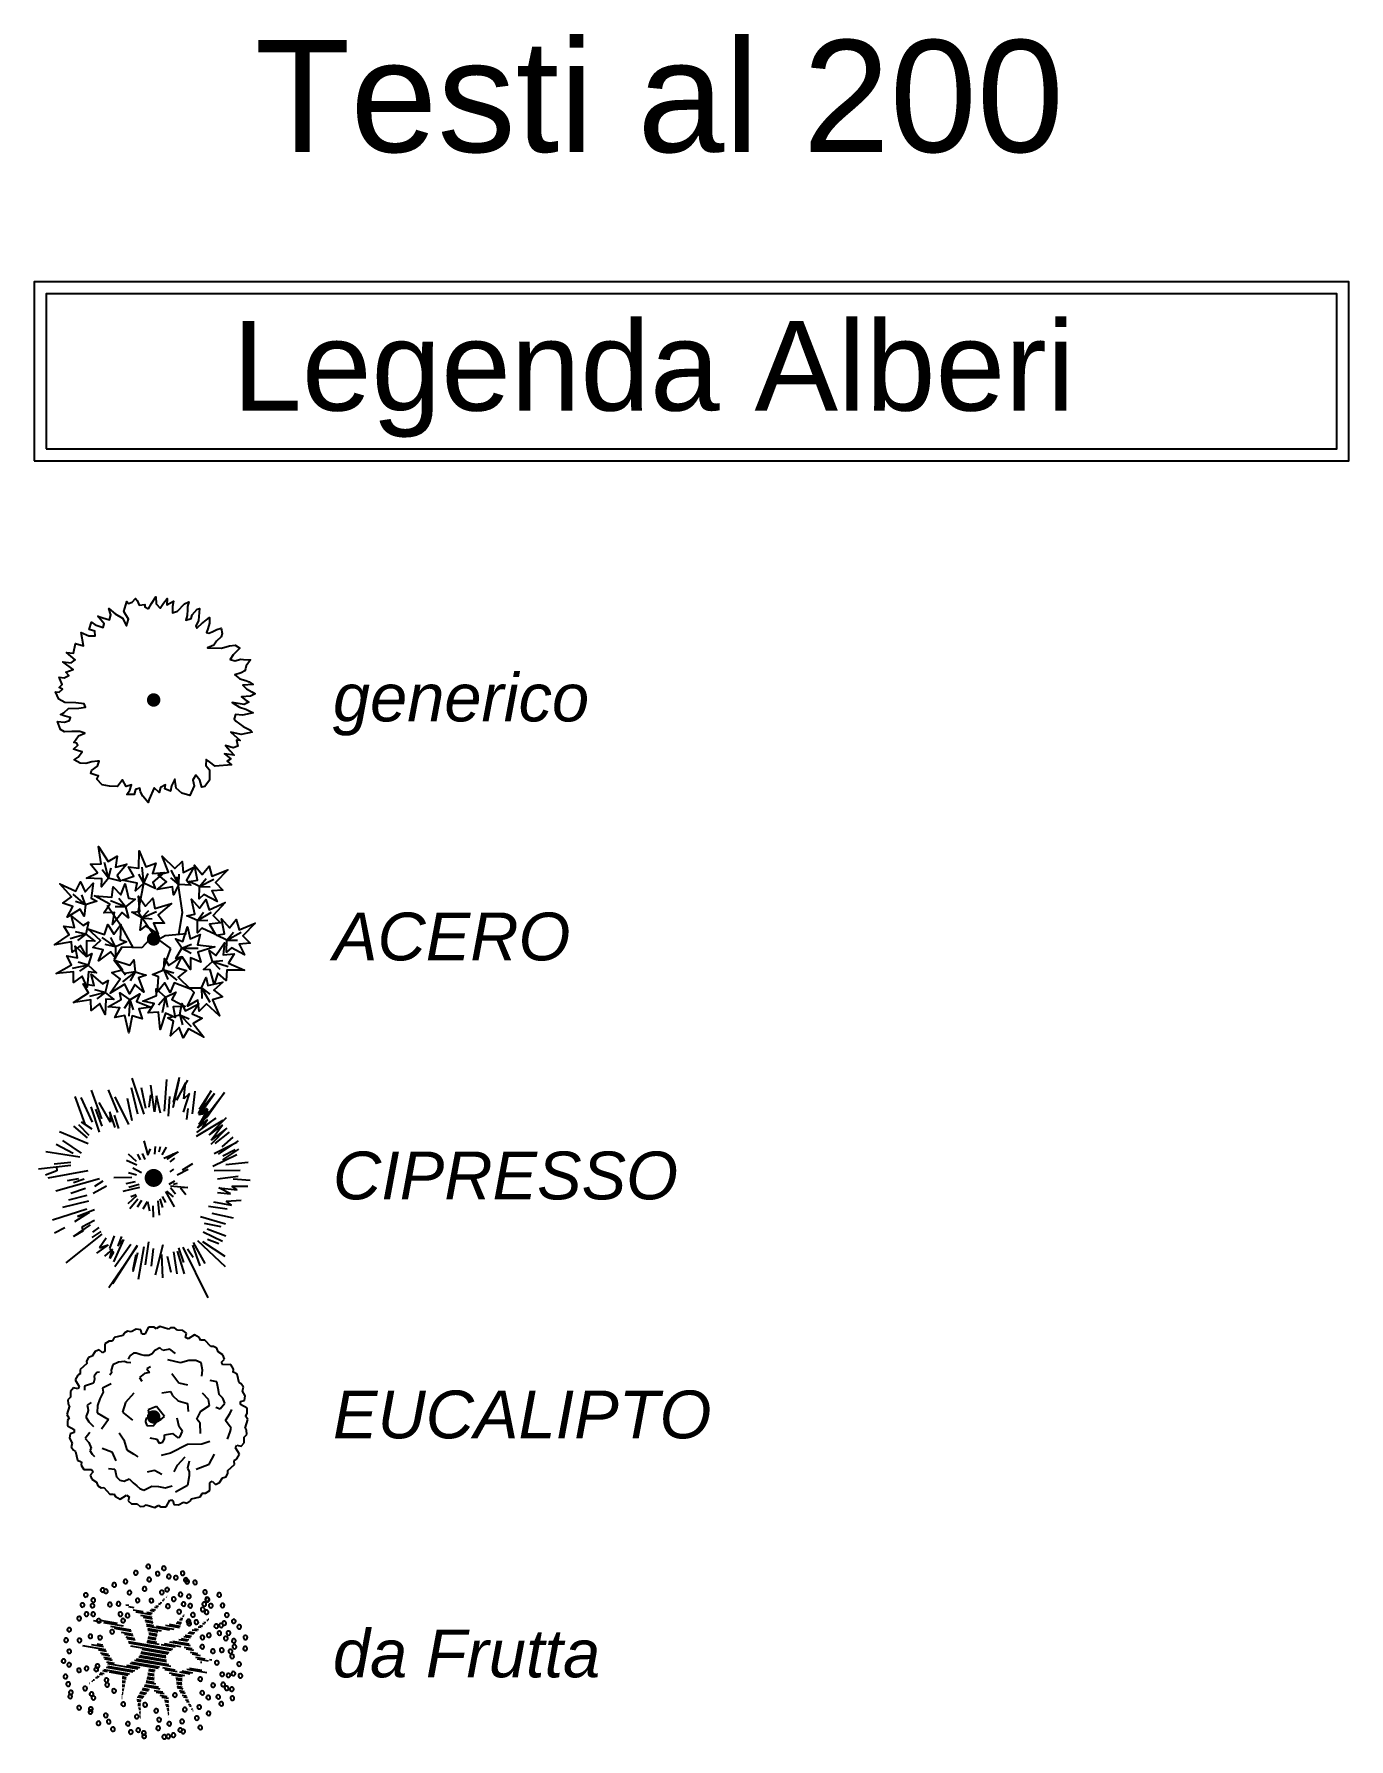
# Model space of a CAD drawing. Extents: x 9555 to 11275, y -8412 to -6382.
# Drawn here: x 9554.55 to 9576.55, y -7796.16 to -7767.62 of the extents above; entities that cross this region are included whole.
import ezdxf
from ezdxf.enums import TextEntityAlignment as Align

# ---------------------------------------------------------------- set-up
doc = ezdxf.new("R2010")
doc.units = 0
doc.header["$MEASUREMENT"] = 0
doc.layers.add('Ril-Albero', color=104, linetype='Continuous')
doc.layers.add('Tav-LEGENDA', color=7, linetype='Continuous')
doc.layers.add('Tav_PS', color=3, linetype='Continuous', plot=False)
doc.styles.add('Arial', font='arial.ttf')
doc.styles.add('ArialCorsivo', font='ariali.ttf')
doc.styles.add('Swis721G', font='swissk.ttf')

# ---------------------------------------------------------------- blocks, each defined once
blk = doc.blocks.new('ALB_CIPRESSO')
at = {"layer": 'Ril-Albero'}
for p, q in [((-0.867, 0.989), (-1.038, 1.469)), ((-0.599, 1.097), (-0.758, 1.477)), ((-0.263, 1.066), (-0.372, 1.508)), ((-0.157, 1.067), (-0.357, 1.67)), ((-0.129, 1.162), (-0.205, 1.509)), ((0.017, 1.108), (-0.048, 1.555)), ((0.179, 1.12), (0.22, 1.646)), ((0.329, 1.177), (0.427, 1.642)), ((0.334, 1.267), (0.432, 1.687)), ((0.384, 1.3), (0.572, 1.638)), ((0.533, 1.593), (0.384, 1.3)), ((0.507, 1.324), (0.533, 1.593)), ((0.649, 1.073), (0.697, 1.454)), ((0.75, 1.079), (0.965, 1.456)), ((0.965, 1.456), (0.76, 1.147)), ((0.773, 0.895), (1.184, 1.429)), ((1.184, 1.429), (0.901, 1.03)), ((-1.146, 0.898), (-1.311, 1.361)), ((-1.023, 0.932), (-1.211, 1.345)), ((-0.904, 0.765), (-1.047, 1.189)), ((-0.86, 0.866), (-0.969, 1.151)), ((-0.721, 0.934), (-0.913, 1.263)), ((-0.413, 0.892), (-0.645, 1.355)), ((-0.357, 0.954), (-0.438, 1.328)), ((-0.074, 1.185), (-0.047, 1.392)), ((0.048, 1.376), (0.017, 1.108)), ((0.112, 1.086), (0.048, 1.376)), ((0.247, 1.031), (0.272, 1.361)), ((0.498, 1.1), (0.602, 1.414)), ((0.602, 1.414), (0.507, 1.324)), ((0.555, 0.977), (0.576, 1.162)), ((1.021, 1.411), (0.75, 1.079)), ((0.755, 1.057), (0.895, 1.164)), ((0.783, 1.08), (1.021, 1.411)), ((0.895, 1.164), (0.783, 1.08)), ((0.784, 0.923), (0.906, 1.153)), ((0.906, 1.153), (0.823, 1.069)), ((-1.105, 0.669), (-1.336, 0.868)), ((-1.077, 0.708), (-1.252, 0.891)), ((-1.028, 0.815), (-1.208, 0.931)), ((-0.642, 0.845), (-0.733, 1.108)), ((-0.733, 1.108), (-0.721, 0.934)), ((-0.58, 0.829), (-0.654, 1.052)), ((0.719, 0.699), (1.165, 0.965)), ((0.724, 0.76), (1.041, 0.998)), ((0.735, 0.839), (0.901, 1.058)), ((0.902, 0.98), (0.735, 0.839)), ((0.823, 1.069), (0.755, 1.057)), ((0.757, 0.9), (0.912, 1.12)), ((0.901, 1.058), (0.757, 0.9)), ((0.912, 1.12), (0.773, 0.895)), ((0.901, 1.03), (0.784, 0.923)), ((1.041, 0.998), (0.813, 0.845)), ((0.813, 0.845), (0.902, 0.98)), ((0.931, 0.723), (1.22, 1.01)), ((1.154, 0.886), (0.931, 0.723)), ((0.96, 0.633), (1.154, 0.886)), ((-1.093, 0.568), (-1.576, 0.771)), ((-1.209, 0.416), (-1.519, 0.626)), ((-0.165, 0.619), (-0.096, 0.379)), ((0.96, 0.566), (1.222, 0.831)), ((1.222, 0.831), (0.96, 0.633)), ((1.012, 0.41), (1.391, 0.597)), ((1.028, 0.578), (1.272, 0.764)), ((1.085, 0.399), (1.419, 0.62)), ((1.145, 0.523), (1.329, 0.681)), ((-1.237, 0.349), (-1.803, 0.434)), ((-1.344, 0.409), (-1.63, 0.558)), ((-0.453, 0.298), (-0.279, 0.221)), ((-0.426, 0.405), (-0.291, 0.283)), ((-0.269, 0.395), (-0.224, 0.3)), ((-0.191, 0.407), (-0.145, 0.306)), ((-0.096, 0.379), (-0.052, 0.486)), ((0.022, 0.397), (0.032, 0.526)), ((0.094, 0.437), (0.116, 0.526)), ((0.145, 0.387), (0.217, 0.516)), ((0.168, 0.331), (0.413, 0.439)), ((0.413, 0.439), (0.224, 0.315)), ((0.224, 0.315), (0.329, 0.41)), ((0.274, 0.27), (0.352, 0.332)), ((0.991, 0.197), (1.393, 0.39)), ((1.158, 0.305), (1.426, 0.48)), ((1.158, 0.372), (1.364, 0.474)), ((-1.387, 0.208), (-1.929, 0.148)), ((-1.621, 0.116), (-1.811, 0.048)), ((-1.101, 0.12), (-1.771, -0.002)), ((-1.387, 0.258), (-1.667, 0.228)), ((-1.627, 0.189), (-1.621, 0.116)), ((-0.664, 0.006), (-0.367, 0.014)), ((-0.418, 0.092), (-0.289, 0.053)), ((-0.346, 0.171), (-0.205, 0.093)), ((0.276, 0.102), (0.337, 0.148)), ((0.394, 0.053), (0.578, 0.144)), ((0.482, 0.137), (0.655, 0.239)), ((1.014, 0.125), (1.445, 0.128)), ((1.071, -0.015), (1.412, 0.027)), ((1.209, 0.227), (1.584, 0.263)), ((-0.904, -0.013), (-1.636, -0.219)), ((-1.257, -0.015), (-1.447, -0.05)), ((-1.143, -0.177), (-1.383, -0.262)), ((-1.161, -0.02), (-1.34, -0.083)), ((-0.791, -0.14), (-1.014, -0.26)), ((-0.853, -0.057), (-0.987, -0.142)), ((-0.511, -0.222), (-0.232, -0.153)), ((-0.461, -0.093), (-0.305, -0.059)), ((-0.416, -0.155), (-0.243, -0.103)), ((-0.382, -0.311), (-0.303, -0.282)), ((-0.376, -0.311), (-0.292, -0.277)), ((0.2, -0.228), (0.342, -0.485)), ((0.217, -0.223), (0.329, -0.317)), ((0.26, -0.105), (0.355, -0.048)), ((0.283, -0.133), (0.574, -0.158)), ((0.283, -0.161), (0.368, -0.266)), ((0.333, -0.104), (0.4, -0.087)), ((0.574, -0.158), (0.451, -0.165)), ((0.451, -0.165), (0.536, -0.276)), ((1.067, -0.244), (1.285, -0.265)), ((1.089, -0.166), (1.397, -0.197)), ((1.285, -0.265), (1.089, -0.166)), ((1.397, -0.197), (1.307, -0.136)), ((1.307, -0.136), (1.576, -0.14)), ((1.328, -0.013), (1.614, -0.039)), ((-1.119, -0.523), (-1.693, -0.707)), ((-1.092, -0.389), (-1.527, -0.493)), ((-1.12, -0.294), (-1.427, -0.375)), ((-0.99, -0.534), (-1.274, -0.648)), ((-0.425, -0.429), (-0.281, -0.293)), ((-0.397, -0.512), (-0.264, -0.349)), ((-0.268, -0.484), (-0.196, -0.371)), ((-0.264, -0.349), (-0.264, -0.349)), ((-0.173, -0.516), (-0.101, -0.393)), ((-0.101, -0.393), (-0.072, -0.549)), ((-0.011, -0.465), (-0.01, -0.655)), ((0.072, -0.386), (0.091, -0.621)), ((0.106, -0.352), (0.146, -0.497)), ((0.144, -0.313), (0.196, -0.413)), ((0.918, -0.475), (1.231, -0.517)), ((1.001, -0.402), (1.304, -0.455)), ((1.214, -0.389), (1.465, -0.37)), ((1.304, -0.455), (1.214, -0.389)), ((-1.486, -0.834), (-1.658, -0.925)), ((-1.339, -0.978), (-1.055, -0.786)), ((-1.079, -0.579), (-1.324, -0.737)), ((-1.274, -0.648), (-1.079, -0.579)), ((-0.988, -0.713), (-1.2, -0.826)), ((-1.2, -0.826), (-1.177, -0.887)), ((-0.915, -0.83), (-1.021, -0.909)), ((0.785, -0.644), (1.205, -0.769)), ((0.847, -0.755), (1.127, -0.815)), ((0.898, -0.85), (1.207, -0.971)), ((0.975, -0.592), (1.333, -0.668)), ((-0.869, -0.941), (-1.47, -1.421)), ((-1.177, -0.887), (-1.339, -0.978)), ((-0.886, -0.897), (-1.037, -0.998)), ((-0.762, -1.119), (-0.956, -1.261)), ((-0.796, -1.008), (-0.907, -1.171)), ((-0.907, -1.171), (-0.762, -1.119)), ((-0.662, -0.968), (-0.739, -1.181)), ((-0.275, -1.133), (-0.69, -1.774)), ((-0.505, -1.028), (-0.67, -1.404)), ((-0.381, -1.117), (-0.647, -1.488)), ((-0.539, -0.983), (-0.599, -1.135)), ((-0.599, -1.135), (-0.505, -1.028)), ((-0.085, -1.07), (-0.144, -1.456)), ((0.156, -1.118), (0.025, -1.628)), ((0.648, -1.126), (0.774, -1.472)), ((0.659, -1.081), (0.858, -1.432)), ((0.732, -1.047), (1.194, -1.48)), ((0.816, -1.063), (1.192, -1.307)), ((0.831, -0.901), (1.151, -1.061)), ((0.899, -1.023), (1.09, -1.1)), ((-0.688, -1.192), (-0.822, -1.31)), ((-0.275, -1.149), (-0.751, -1.841)), ((-0.739, -1.181), (-0.671, -1.242)), ((-0.732, -1.349), (-0.688, -1.192)), ((-0.671, -1.242), (-0.732, -1.349)), ((-0.268, -1.256), (-0.35, -1.57)), ((-0.296, -1.289), (-0.35, -1.536)), ((-0.163, -1.154), (-0.259, -1.698)), ((-0.006, -1.181), (-0.043, -1.478)), ((0.129, -1.281), (0.149, -1.672)), ((0.224, -1.308), (0.288, -1.576)), ((0.33, -1.235), (0.389, -1.603)), ((0.392, -1.228), (0.512, -1.608)), ((0.414, -1.172), (0.499, -1.418)), ((0.486, -1.161), (0.907, -2.008)), ((0.565, -1.188), (0.661, -1.327))]:
    blk.add_line(p, q, dxfattribs=at)
at = {"layer": 'Ril-Albero', "const_width": 0.15, "flags": 128}
blk.add_lwpolyline([(-0.075, 0, 1), (0.075, 0, 1)], format="xyb", close=True, dxfattribs=at)
blk = doc.blocks.new('ALB_02Generico')
at = {"layer": 'Ril-Albero'}
blk.add_lwpolyline([(-0.088, 1.527), (-0.035, 1.617), (0.037, 1.727), (0.041, 1.607), (0.111, 1.534), (0.164, 1.623), (0.226, 1.697), (0.221, 1.593), (0.332, 1.652), (0.317, 1.564), (0.314, 1.459), (0.4, 1.486), (0.516, 1.609), (0.591, 1.64), (0.569, 1.567), (0.568, 1.515), (0.562, 1.411), (0.54, 1.338), (0.627, 1.365), (0.645, 1.425), (0.726, 1.519), (0.77, 1.532), (0.749, 1.328), (0.707, 1.236), (0.724, 1.204), (0.744, 1.224), (0.799, 1.274), (0.885, 1.34), (0.935, 1.378), (0.933, 1.286), (0.904, 1.189), (0.886, 1.128), (0.923, 1.117), (0.981, 1.139), (1.06, 1.181), (1.132, 1.199), (1.147, 1.115), (1.129, 1.055), (1.054, 0.985), (1.008, 0.92), (0.901, 0.872), (1.137, 0.868), (1.267, 0.907), (1.363, 0.919), (1.441, 0.869), (1.329, 0.757), (1.279, 0.68), (1.364, 0.654), (1.451, 0.681), (1.502, 0.678), (1.62, 0.669), (1.55, 0.571), (1.535, 0.523), (1.525, 0.487), (1.462, 0.453), (1.359, 0.418), (1.444, 0.353), (1.542, 0.324), (1.601, 0.306), (1.667, 0.259), (1.492, 0.245), (1.553, 0.188), (1.642, 0.134), (1.699, 0.104), (1.62, 0.062), (1.472, 0.054), (1.546, -0.009), (1.591, -0.035), (1.513, -0.077), (1.312, -0.043), (1.434, -0.119), (1.543, -0.152), (1.668, -0.216), (1.486, -0.254), (1.37, -0.245), (1.348, -0.318), (1.376, -0.353), (1.496, -0.442), (1.621, -0.507), (1.649, -0.541), (1.466, -0.579), (1.293, -0.539), (1.45, -0.679), (1.386, -0.673), (1.408, -0.773), (1.333, -0.802), (1.2, -0.762), (1.279, -0.852), (1.35, -0.926), (1.184, -0.902), (1.291, -0.987), (1.228, -1.022), (1.302, -1.083), (1.03, -1.107), (0.932, -1.037), (0.879, -0.994), (0.875, -1.099), (0.932, -1.17), (0.932, -1.342), (0.859, -1.451), (0.804, -1.461), (0.773, -1.345), (0.706, -1.26), (0.656, -1.337), (0.68, -1.437), (0.603, -1.599), (0.471, -1.559), (0.377, -1.478), (0.356, -1.326), (0.296, -1.439), (0.283, -1.528), (0.189, -1.487), (0.196, -1.423), (0.117, -1.465), (0.091, -1.549), (0.008, -1.471), (-0.074, -1.658), (-0.092, -1.719), (-0.179, -1.613), (-0.222, -1.535), (-0.231, -1.479), (-0.303, -1.496), (-0.328, -1.581), (-0.448, -1.585), (-0.399, -1.508), (-0.373, -1.423), (-0.46, -1.449), (-0.519, -1.339), (-0.604, -1.446), (-0.736, -1.445), (-0.859, -1.42), (-0.95, -1.327), (-0.921, -1.271), (-0.969, -1.256), (-1.053, -1.23), (-1.039, -1.182), (-0.938, -1.107), (-0.912, -1.023), (-0.94, -1.027), (-1.035, -1.037), (-1.135, -1.061), (-1.227, -1.059), (-1.328, -1.002), (-1.261, -0.957), (-1.196, -0.87), (-1.257, -0.852), (-1.342, -0.826), (-1.266, -0.757), (-1.283, -0.725), (-1.333, -0.71), (-1.26, -0.601), (-1.153, -0.553), (-1.237, -0.528), (-1.37, -0.528), (-1.49, -0.531), (-1.558, -0.497), (-1.61, -0.362), (-1.494, -0.372), (-1.407, -0.345), (-1.393, -0.296), (-1.478, -0.271), (-1.561, -0.245), (-1.498, -0.211), (-1.425, -0.141), (-1.253, -0.14), (-1.141, -0.122), (-1.163, -0.062), (-1.303, -0.046), (-1.488, -0.044), (-1.589, 0.013), (-1.644, 0.136), (-1.58, 0.13), (-1.525, 0.18), (-1.582, 0.21), (-1.529, 0.259), (-1.583, 0.382), (-1.496, 0.368), (-1.417, 0.41), (-1.467, 0.466), (-1.347, 0.508), (-1.519, 0.639), (-1.379, 0.624), (-1.312, 0.669), (-1.458, 0.793), (-1.342, 0.785), (-1.308, 0.946), (-1.175, 0.906), (-1.212, 1.128), (-1.083, 1.076), (-0.98, 1.071), (-0.982, 1.151), (-1.078, 1.18), (-1.042, 1.301), (-0.977, 1.255), (-0.879, 1.225), (-0.844, 1.215), (-0.826, 1.275), (-0.933, 1.401), (-0.848, 1.375), (-0.739, 1.342), (-0.714, 1.427), (-0.749, 1.53), (-0.642, 1.444), (-0.52, 1.368), (-0.452, 1.242), (-0.419, 1.35), (-0.499, 1.481), (-0.448, 1.65), (-0.42, 1.615), (-0.359, 1.636), (-0.302, 1.698), (-0.273, 1.663), (-0.243, 1.588), (-0.147, 1.598), (-0.145, 1.559)], close=True, dxfattribs=at)
at = {"layer": 'Ril-Albero', "const_width": 0.113, "flags": 128}
blk.add_lwpolyline([(-0.056, 0, 1), (0.056, 0, 1)], format="xyb", close=True, dxfattribs=at)
blk = doc.blocks.new('ALB_FRUTTA')
at = {"layer": 'Ril-Albero', "color": 36}
for p, q in [((-0.465, 0.857), (-0.414, 0.848)), ((0.08, 0.874), (0.114, 0.868)), ((0.102, 0.894), (0.132, 0.888)), ((0.144, 0.93), (0.165, 0.926)), ((0.166, 0.95), (0.183, 0.947)), ((0.208, 0.987), (0.216, 0.985)), ((0.231, 1.006), (0.234, 1.006)), ((-1.006, 0.59), (-0.874, 0.567)), ((-0.897, 0.595), (-0.609, 0.545)), ((-0.422, 0.826), (-0.331, 0.81)), ((-0.343, 0.768), (-0.178, 0.74)), ((-0.3, 0.737), (-0.043, 0.692)), ((-0.221, 0.68), (-0.033, 0.647)), ((-0.178, 0.648), (-0.027, 0.622)), ((-0.147, 0.599), (-0.017, 0.577)), ((-0.139, 0.574), (-0.011, 0.552)), ((-0.12, 0.73), (-0.024, 0.713)), ((-0.066, 0.764), (0.01, 0.751)), ((-0.037, 0.783), (0.029, 0.771)), ((0.015, 0.817), (0.063, 0.809)), ((0.038, 0.837), (0.081, 0.83)), ((0.396, 0.572), (0.465, 0.56)), ((0.431, 0.61), (0.48, 0.601)), ((0.45, 0.631), (0.489, 0.624)), ((0.485, 0.668), (0.504, 0.665)), ((0.505, 0.689), (0.512, 0.687)), ((0.888, 0.598), (0.905, 0.595)), ((0.914, 0.617), (0.923, 0.616)), ((-0.838, 0.56), (-0.511, 0.504)), ((-0.722, 0.497), (-0.387, 0.438)), ((-0.659, 0.462), (-0.376, 0.412)), ((-0.543, 0.398), (-0.355, 0.365)), ((-0.487, 0.364), (-0.343, 0.339)), ((-0.463, 0.316), (-0.322, 0.292)), ((-0.45, 0.29), (-0.311, 0.266)), ((-0.125, 0.528), (-0.001, 0.506)), ((-0.118, 0.503), (0.266, 0.436)), ((-0.104, 0.457), (0.124, 0.417)), ((-0.099, 0.297), (0.034, 0.274)), ((-0.096, 0.431), (0.07, 0.403)), ((-0.093, 0.32), (0.04, 0.297)), ((-0.083, 0.385), (0.058, 0.361)), ((-0.083, 0.362), (0.052, 0.338)), ((0.044, 0.498), (0.337, 0.447)), ((0.197, 0.516), (0.432, 0.475)), ((0.26, 0.528), (0.441, 0.497)), ((0.377, 0.552), (0.456, 0.538)), ((0.461, 0.291), (0.582, 0.27)), ((0.505, 0.327), (0.614, 0.308)), ((0.529, 0.347), (0.632, 0.329)), ((0.572, 0.383), (0.665, 0.367)), ((0.596, 0.402), (0.686, 0.387)), ((0.647, 0.437), (0.728, 0.423)), ((0.681, 0.455), (0.752, 0.443)), ((0.743, 0.488), (0.795, 0.479)), ((0.769, 0.508), (0.818, 0.499)), ((0.816, 0.543), (0.853, 0.537)), ((0.841, 0.563), (0.872, 0.557)), ((-1.188, 0.172), (-0.806, 0.106)), ((-1.041, 0.19), (-0.838, 0.155)), ((-0.95, 0.199), (-0.855, 0.182)), ((-0.923, 0.102), (-0.789, 0.079)), ((-0.891, 0.053), (-0.758, 0.03)), ((-0.873, 0.026), (-0.741, 0.003)), ((-0.426, 0.243), (0.314, 0.114)), ((-0.413, 0.216), (0.293, 0.094)), ((-0.39, 0.169), (0.256, 0.056)), ((-0.238, 0.007), (0.212, -0.071)), ((-0.22, 0.048), (0.206, -0.026)), ((-0.21, 0.07), (0.203, -0.002)), ((-0.2, 0.112), (0.235, 0.036)), ((-0.115, 0.232), (0.09, 0.196)), ((-0.109, 0.255), (0.045, 0.228)), ((0.124, 0.191), (0.359, 0.15)), ((0.174, 0.206), (0.456, 0.157)), ((0.268, 0.233), (0.612, 0.173)), ((0.322, 0.248), (0.593, 0.2)), ((0.419, 0.274), (0.564, 0.249)), ((0.512, 0.147), (0.647, 0.123)), ((0.546, 0.117), (0.666, 0.096)), ((0.61, 0.062), (0.735, 0.041)), ((0.644, 0.033), (0.777, 0.009)), ((-0.893, -0.284), (-0.83, -0.295)), ((-0.855, -0.247), (-0.778, -0.261)), ((-0.84, -0.023), (-0.709, -0.046)), ((-0.834, -0.227), (-0.403, -0.302)), ((-0.822, -0.05), (-0.692, -0.073)), ((-0.795, -0.19), (-0.348, -0.268)), ((-0.789, -0.1), (-0.661, -0.122)), ((-0.774, -0.17), (-0.318, -0.249)), ((-0.771, -0.127), (-0.263, -0.215)), ((-0.743, -0.267), (-0.433, -0.321)), ((-0.453, -0.158), (-0.233, -0.196)), ((-0.401, -0.124), (0.073, -0.206)), ((-0.372, -0.105), (0.097, -0.186)), ((-0.32, -0.07), (0.286, -0.175)), ((-0.291, -0.051), (0.248, -0.145)), ((-0.248, -0.015), (0.215, -0.095)), ((-0.086, -0.246), (0.012, -0.263)), ((-0.08, -0.223), (0.028, -0.242)), ((0.15, -0.195), (0.355, -0.231)), ((0.189, -0.226), (0.393, -0.261)), ((0.26, -0.282), (0.519, -0.327)), ((0.43, -0.268), (0.603, -0.298)), ((0.474, -0.252), (0.649, -0.282)), ((0.555, -0.222), (0.891, -0.281)), ((0.599, -0.206), (0.806, -0.242)), ((0.7, -0.021), (0.855, -0.048)), ((0.729, -0.05), (0.915, -0.082)), ((0.783, -0.103), (0.807, -0.107)), ((0.937, -0.062), (0.975, -0.069)), ((-1.072, -0.456), (-1.07, -0.456)), ((-1.033, -0.419), (-1.018, -0.422)), ((-1.012, -0.399), (-0.99, -0.403)), ((-0.974, -0.362), (-0.938, -0.368)), ((-0.953, -0.341), (-0.91, -0.349)), ((-0.914, -0.305), (-0.858, -0.314)), ((-0.528, -0.507), (-0.489, -0.514)), ((-0.528, -0.55), (-0.498, -0.556)), ((-0.527, -0.483), (-0.484, -0.49)), ((-0.526, -0.416), (-0.471, -0.425)), ((-0.526, -0.439), (-0.476, -0.448)), ((-0.525, -0.348), (-0.458, -0.36)), ((-0.525, -0.372), (-0.462, -0.383)), ((-0.198, -0.564), (-0.09, -0.583)), ((-0.185, -0.542), (-0.075, -0.562)), ((-0.16, -0.503), (0.105, -0.549)), ((-0.147, -0.482), (0.08, -0.521)), ((-0.129, -0.441), (0.033, -0.469)), ((-0.124, -0.418), (0.01, -0.441)), ((-0.115, -0.376), (0.01, -0.398)), ((-0.109, -0.353), (0.01, -0.374)), ((-0.1, -0.311), (0.011, -0.33)), ((-0.095, -0.288), (0.011, -0.306)), ((0.299, -0.313), (0.477, -0.344)), ((0.37, -0.369), (0.476, -0.387)), ((0.377, -0.394), (0.475, -0.411)), ((0.381, -0.438), (0.474, -0.454)), ((0.384, -0.463), (0.473, -0.478)), ((0.388, -0.507), (0.477, -0.523)), ((0.393, -0.532), (0.49, -0.549)), ((-0.531, -0.685), (-0.524, -0.686)), ((-0.531, -0.709), (-0.529, -0.709)), ((-0.53, -0.642), (-0.516, -0.644)), ((-0.529, -0.574), (-0.502, -0.579)), ((-0.529, -0.618), (-0.511, -0.621)), ((-0.28, -0.729), (-0.207, -0.741)), ((-0.275, -0.686), (-0.179, -0.703)), ((-0.275, -0.753), (-0.222, -0.763)), ((-0.267, -0.798), (-0.222, -0.806)), ((-0.263, -0.823), (-0.221, -0.83)), ((-0.261, -0.664), (-0.163, -0.681)), ((-0.237, -0.625), (-0.135, -0.643)), ((-0.223, -0.603), (-0.119, -0.622)), ((0.011, -0.577), (0.152, -0.601)), ((0.044, -0.606), (0.177, -0.629)), ((0.104, -0.66), (0.223, -0.681)), ((0.137, -0.69), (0.249, -0.709)), ((0.183, -0.741), (0.25, -0.753)), ((0.189, -0.766), (0.25, -0.777)), ((0.2, -0.812), (0.251, -0.821)), ((0.207, -0.837), (0.252, -0.845)), ((0.427, -0.581), (0.512, -0.596)), ((0.445, -0.608), (0.525, -0.622)), ((0.479, -0.658), (0.547, -0.67)), ((0.497, -0.685), (0.56, -0.696)), ((0.531, -0.734), (0.582, -0.743)), ((0.549, -0.762), (0.595, -0.769)), ((0.583, -0.811), (0.617, -0.817)), ((0.602, -0.838), (0.629, -0.843)), ((-0.254, -0.868), (-0.221, -0.874)), ((-0.25, -0.893), (-0.221, -0.898)), ((-0.241, -0.938), (-0.22, -0.942)), ((-0.237, -0.963), (-0.22, -0.966)), ((-0.229, -1.008), (-0.22, -1.009)), ((-0.224, -1.032), (-0.219, -1.033)), ((0.218, -0.883), (0.252, -0.889)), ((0.225, -0.908), (0.253, -0.913)), ((0.236, -0.953), (0.254, -0.956)), ((0.243, -0.978), (0.254, -0.98)), ((0.254, -1.024), (0.255, -1.024)), ((0.635, -0.888), (0.652, -0.891)), ((0.654, -0.915), (0.664, -0.917))]:
    blk.add_line(p, q, dxfattribs=at)
at = {"layer": 'Ril-Albero'}
for points in [[(-0.11, 1.525, 1), (-0.072, 1.47, 1)], [(0.153, 1.494, 1), (0.191, 1.439, 1)], [(-0.678, 1.215, 1), (-0.639, 1.16, 1)], [(-0.489, 1.271, 1), (-0.45, 1.216, 1)], [(-0.319, 1.418, 1), (-0.281, 1.363, 1)], [(-0.17, 1.149, 1), (-0.131, 1.094, 1)], [(-0.093, 1.304, 1), (-0.054, 1.249, 1)], [(0.048, 1.403, 1), (0.086, 1.348, 1)], [(0.205, 1.136, 1), (0.244, 1.082, 1)], [(0.236, 1.355, 1), (0.275, 1.3, 1)], [(0.351, 1.336, 1), (0.389, 1.281, 1)], [(0.466, 1.409, 1), (0.504, 1.355, 1)], [(0.519, 1.298, 1), (0.558, 1.243, 1)], [(0.54, 1.268, 1), (0.579, 1.213, 1)], [(0.673, 1.256, 1), (0.711, 1.202, 1)], [(-1.212, 0.879, 1), (-1.173, 0.824, 1)], [(-1.155, 1.046, 1), (-1.116, 0.991, 1)], [(-1.044, 0.868, 1), (-1.006, 0.813, 1)], [(-1.029, 0.961, 1), (-0.99, 0.906, 1)], [(-0.873, 1.13, 1), (-0.834, 1.075, 1)], [(-0.817, 1.11, 1), (-0.779, 1.055, 1)], [(-0.75, 0.886, 1), (-0.711, 0.831, 1)], [(-0.607, 0.898, 1), (-0.568, 0.843, 1)], [(-0.423, 1.086, 1), (-0.385, 1.032, 1)], [(-0.287, 0.956, 1), (-0.248, 0.902, 1)], [(-0.057, 0.952, 1), (-0.019, 0.897, 1)], [(0.117, 1.09, 1), (0.156, 1.035, 1)], [(0.22, 0.859, 1), (0.259, 0.804, 1)], [(0.318, 0.975, 1), (0.357, 0.92, 1)], [(0.43, 1.054, 1), (0.469, 0.999, 1)], [(0.43, 1.054, 1), (0.469, 0.999, 1)], [(0.481, 0.894, 1), (0.52, 0.839, 1)], [(0.571, 1.023, 1), (0.61, 0.969, 1)], [(0.593, 0.866, 1), (0.632, 0.811, 1)], [(0.828, 0.895, 1), (0.867, 0.84, 1)], [(0.84, 1.095, 1), (0.879, 1.04, 1)], [(0.877, 0.976, 1), (0.915, 0.921, 1)], [(0.881, 0.967, 1), (0.92, 0.912, 1)], [(0.937, 0.867, 1), (0.976, 0.812, 1)], [(1.079, 1.049, 1), (1.118, 0.994, 1)], [(1.133, 0.873, 1), (1.171, 0.818, 1)], [(-1.265, 0.655, 1), (-1.227, 0.6, 1)], [(-1.144, 0.726, 1), (-1.105, 0.671, 1)], [(-1.03, 0.724, 1), (-0.991, 0.669, 1)], [(-0.937, 0.615, 1), (-0.899, 0.56, 1)], [(-0.575, 0.724, 1), (-0.536, 0.669, 1)], [(-0.531, 0.618, 1), (-0.492, 0.564, 1)], [(-0.455, 0.702, 1), (-0.416, 0.647, 1)], [(0.407, 0.765, 1), (0.446, 0.71, 1)], [(0.564, 0.605, 1), (0.603, 0.55, 1)], [(0.577, 0.569, 1), (0.616, 0.514, 1)], [(0.637, 0.716, 1), (0.676, 0.661, 1)], [(0.695, 0.59, 1), (0.734, 0.535, 1)], [(0.803, 0.803, 1), (0.842, 0.748, 1)], [(0.865, 0.757, 1), (0.904, 0.702, 1)], [(1.161, 0.573, 1), (1.199, 0.518, 1)], [(1.204, 0.71, 1), (1.243, 0.655, 1)], [(1.321, 0.606, 1), (1.359, 0.551, 1)], [(-1.485, 0.289, 1), (-1.446, 0.234, 1)], [(-1.432, 0.466, 1), (-1.393, 0.411, 1)], [(-1.262, 0.285, 1), (-1.223, 0.23, 1)], [(-1.078, 0.355, 1), (-1.04, 0.3, 1)], [(-0.917, 0.332, 1), (-0.878, 0.277, 1)], [(-0.714, 0.43, 1), (-0.676, 0.375, 1)], [(0.797, 0.336, 1), (0.835, 0.282, 1)], [(0.906, 0.372, 1), (0.944, 0.317, 1)], [(1.029, 0.525, 1), (1.068, 0.47, 1)], [(1.08, 0.409, 1), (1.118, 0.354, 1)], [(1.11, 0.537, 1), (1.149, 0.482, 1)], [(1.188, 0.319, 1), (1.227, 0.264, 1)], [(1.231, 0.409, 1), (1.27, 0.354, 1)], [(1.414, 0.515, 1), (1.452, 0.46, 1)], [(1.515, 0.336, 1), (1.554, 0.282, 1)], [(-1.431, 0.103, 1), (-1.392, 0.049, 1)], [(0.795, 0.179, 1), (0.833, 0.124, 1)], [(0.973, 0.106, 1), (1.012, 0.051, 1)], [(1.121, 0.121, 1), (1.159, 0.066, 1)], [(1.265, 0.103, 1), (1.304, 0.048, 1)], [(1.292, 0.018, 1), (1.331, -0.037, 1)], [(1.323, 0.278, 1), (1.362, 0.223, 1)], [(1.332, 0.179, 1), (1.37, 0.124, 1)], [(1.514, 0.149, 1), (1.552, 0.094, 1)], [(-1.526, -0.058, 1), (-1.488, -0.113, 1)], [(-1.433, -0.121, 1), (-1.394, -0.175, 1)], [(-1.433, -0.121, 1), (-1.394, -0.175, 1)], [(-1.268, -0.214, 1), (-1.23, -0.269, 1)], [(-1.143, -0.182, 1), (-1.105, -0.237, 1)], [(-0.979, -0.198, 1), (-0.94, -0.253, 1)], [(-0.96, -0.143, 1), (-0.922, -0.198, 1)], [(1.037, -0.087, 1), (1.076, -0.142, 1)], [(1.128, -0.282, 1), (1.166, -0.337, 1)], [(1.316, -0.269, 1), (1.355, -0.323, 1)], [(1.411, -0.111, 1), (1.449, -0.166, 1)], [(-1.493, -0.319, 1), (-1.454, -0.374, 1)], [(-1.448, -0.444, 1), (-1.409, -0.499, 1)], [(-1.168, -0.517, 1), (-1.129, -0.572, 1)], [(-0.809, -0.379, 1), (-0.77, -0.434, 1)], [(-0.798, -0.456, 1), (-0.759, -0.51, 1)], [(-0.681, -0.56, 1), (-0.643, -0.615, 1)], [(0.76, -0.361, 1), (0.799, -0.416, 1)], [(0.975, -0.464, 1), (1.014, -0.519, 1)], [(1.143, -0.452, 1), (1.182, -0.507, 1)], [(1.202, -0.515, 1), (1.241, -0.57, 1)], [(1.231, -0.299, 1), (1.27, -0.353, 1)], [(1.289, -0.531, 1), (1.327, -0.586, 1)], [(1.433, -0.308, 1), (1.472, -0.362, 1)], [(-1.416, -0.653, 1), (-1.378, -0.707, 1)], [(-1.405, -0.585, 1), (-1.366, -0.64, 1)], [(-1.266, -0.842, 1), (-1.228, -0.897, 1)], [(-1.058, -0.612, 1), (-1.02, -0.667, 1)], [(-1.028, -0.675, 1), (-0.99, -0.73, 1)], [(-0.527, -0.779, 1), (-0.489, -0.834, 1)], [(-0.162, -0.794, 1), (-0.123, -0.849, 1)], [(0.336, -0.628, 1), (0.374, -0.683, 1)], [(0.744, -0.829, 1), (0.783, -0.883, 1)], [(0.795, -0.591, 1), (0.833, -0.646, 1)], [(0.894, -0.667, 1), (0.932, -0.722, 1)], [(1.062, -0.658, 1), (1.1, -0.713, 1)], [(1.113, -0.774, 1), (1.151, -0.829, 1)], [(1.297, -0.679, 1), (1.336, -0.734, 1)], [(-1.077, -0.91, 1), (-1.038, -0.965, 1)], [(-1.071, -0.864, 1), (-1.033, -0.919, 1)], [(-0.942, -1.101, 1), (-0.904, -1.156, 1)], [(-0.82, -0.97, 1), (-0.782, -1.025, 1)], [(-0.772, -1.075, 1), (-0.733, -1.13, 1)], [(-0.451, -1.109, 1), (-0.412, -1.164, 1)], [(-0.303, -0.99, 1), (-0.264, -1.044, 1)], [(0.023, -0.891, 1), (0.061, -0.946, 1)], [(0.072, -1.042, 1), (0.11, -1.097, 1)], [(0.242, -1.109, 1), (0.281, -1.164, 1)], [(0.456, -1.071, 1), (0.495, -1.126, 1)], [(0.503, -0.871, 1), (0.541, -0.926, 1)], [(0.703, -1.014, 1), (0.741, -1.069, 1)], [(0.9, -0.936, 1), (0.938, -0.991, 1)], [(-0.702, -1.199, 1), (-0.663, -1.254, 1)], [(-0.403, -1.247, 1), (-0.364, -1.302, 1)], [(-0.277, -1.216, 1), (-0.238, -1.271, 1)], [(-0.185, -1.265, 1), (-0.146, -1.32, 1)], [(-0.177, -1.32, 1), (-0.139, -1.374, 1)], [(0.058, -1.184, 1), (0.097, -1.239, 1)], [(0.158, -1.327, 1), (0.197, -1.381, 1)], [(0.224, -1.32, 1), (0.263, -1.375, 1)], [(0.311, -1.301, 1), (0.35, -1.356, 1)], [(0.426, -1.213, 1), (0.464, -1.268, 1)], [(0.474, -1.238, 1), (0.513, -1.293, 1)], [(0.761, -1.171, 1), (0.799, -1.226, 1)]]:
    blk.add_lwpolyline(points, format="xyb", close=True, dxfattribs=at)
blk = doc.blocks.new('ALB_ACERO')
at = {"layer": 'Ril-Albero'}
for p, q in [((-0.753, 1.02), (-0.86, 1.157)), ((-0.753, 1.02), (-0.825, 1.282)), ((-0.753, 1.02), (-0.711, 1.191)), ((-0.162, 0.931), (-0.191, 1.201)), ((0.42, 0.909), (0.294, 1.15)), ((-0.258, 0.446), (-0.162, 0.931)), ((-0.162, 0.931), (-0.246, 1.083)), ((-0.162, 0.931), (-0.093, 1.093)), ((0.42, 0.909), (0.287, 1.021)), ((0.483, 0.441), (0.394, 1.041)), ((0.42, 0.909), (0.425, 1.085)), ((0.768, 0.876), (0.879, 1.01)), ((0.768, 0.876), (1.008, 1.003)), ((0.768, 0.876), (0.944, 0.872)), ((-1.143, 0.571), (-1.346, 0.752)), ((-1.143, 0.571), (-1.307, 0.628)), ((-1.143, 0.571), (-1.201, 0.738)), ((-0.47, 0.54), (-0.723, 0.639)), ((-0.47, 0.54), (-0.582, 0.676)), ((-0.519, 0.182), (-0.775, 0.557)), ((-0.47, 0.54), (-0.644, 0.537)), ((-0.016, 0.083), (-0.258, 0.446)), ((-0.2, 0.352), (-0.079, 0.477)), ((-0.2, 0.352), (0.049, 0.46)), ((-0.2, 0.352), (-0.024, 0.334)), ((0.419, 0.078), (0.483, 0.441)), ((0.731, 0.309), (0.836, 0.447)), ((0.731, 0.309), (0.966, 0.446)), ((0.731, 0.309), (0.907, 0.312)), ((-1.137, 0.081), (-1.397, 0.004)), ((-1.137, 0.081), (-1.308, 0.12)), ((-1.137, 0.081), (-1.272, -0.028)), ((-0.641, -0.133), (-0.862, 0.025)), ((-0.641, -0.133), (-0.716, 0.026)), ((-0.345, -0.143), (-0.519, 0.182)), ((0.078, -0.007), (0.191, 0.055)), ((0.191, 0.055), (0.548, 0.091)), ((1.226, -0.019), (1.335, 0.116)), ((1.226, -0.019), (1.465, 0.111)), ((-0.641, -0.133), (-0.81, -0.094)), ((-0.533, -0.135), (-0.665, -0.348)), ((-0.195, -0.15), (-0.533, -0.135)), ((-0.077, -0.016), (-0.195, -0.15)), ((0.078, -0.007), (0.28, -0.162)), ((0.28, -0.162), (0.147, -0.522)), ((0.473, -0.154), (0.634, -0.088)), ((0.473, -0.154), (0.745, -0.155)), ((0.473, -0.154), (0.626, -0.24)), ((1.226, -0.019), (1.402, -0.021)), ((-1.096, -0.44), (-1.361, -0.497)), ((-1.096, -0.44), (-1.264, -0.389)), ((-1.096, -0.44), (-1.238, -0.539)), ((-0.665, -0.348), (-0.472, -0.602)), ((-0.307, -0.552), (-0.522, -0.719)), ((-0.307, -0.552), (-0.481, -0.579)), ((-0.307, -0.552), (-0.393, -0.703)), ((0.173, -0.519), (0.386, -0.688)), ((0.173, -0.519), (0.24, -0.681)), ((0.173, -0.519), (0.34, -0.566)), ((0.987, -0.376), (1.16, -0.362)), ((0.987, -0.376), (1.246, -0.46)), ((0.987, -0.376), (1.107, -0.505)), ((-0.813, -0.895), (-0.984, -0.852)), ((0.802, -0.821), (0.939, -1.056)), ((0.802, -0.821), (0.805, -0.997)), ((0.802, -0.821), (0.94, -0.927)), ((-0.813, -0.895), (-1.076, -0.966)), ((-0.813, -0.895), (-0.951, -1.001)), ((-0.396, -1.02), (-0.494, -1.167)), ((-0.396, -1.02), (-0.417, -1.291)), ((-0.396, -1.02), (-0.343, -1.185)), ((0.196, -0.972), (0.082, -1.106)), ((0.196, -0.972), (0.143, -1.238)), ((0.196, -0.972), (0.23, -1.142)), ((0.437, -1.27), (0.628, -1.463)), ((0.437, -1.27), (0.484, -1.439)), ((0.437, -1.27), (0.597, -1.337))]:
    blk.add_line(p, q, dxfattribs=at)
for points in [[(-0.753, 1.02), (-0.874, 0.871), (-0.866, 1.007), (-1.121, 1.016), (-0.942, 1.109), (-1.054, 1.25), (-0.876, 1.259), (-0.922, 1.545), (-0.763, 1.297), (-0.613, 1.386), (-0.638, 1.203), (-0.447, 1.253), (-0.611, 1.063), (-0.556, 0.967), (-0.753, 1.02)], [(-0.162, 0.931), (-0.305, 0.803), (-0.275, 0.936), (-0.526, 0.985), (-0.334, 1.049), (-0.422, 1.206), (-0.246, 1.186), (-0.245, 1.476), (-0.128, 1.206), (0.035, 1.27), (-0.02, 1.093), (0.177, 1.112), (-0.015, 0.95), (0.024, 0.847), (-0.162, 0.931)], [(0.42, 0.909), (0.333, 0.738), (0.313, 0.873), (0.061, 0.828), (0.217, 0.957), (0.077, 1.071), (0.249, 1.117), (0.145, 1.387), (0.352, 1.178), (0.48, 1.296), (0.494, 1.112), (0.67, 1.201), (0.55, 0.981), (0.624, 0.899), (0.42, 0.909)], [(0.768, 0.876), (0.597, 0.962), (0.731, 0.983), (0.685, 1.234), (0.814, 1.079), (0.928, 1.219), (0.975, 1.048), (1.244, 1.154), (1.037, 0.945), (1.156, 0.818), (0.971, 0.803), (1.062, 0.628), (0.841, 0.746), (0.759, 0.672), (0.768, 0.876)], [(-1.143, 0.571), (-1.163, 0.381), (-1.231, 0.499), (-1.449, 0.367), (-1.35, 0.543), (-1.521, 0.601), (-1.377, 0.705), (-1.571, 0.92), (-1.302, 0.798), (-1.225, 0.954), (-1.147, 0.787), (-1.014, 0.933), (-1.047, 0.685), (-0.949, 0.635), (-1.143, 0.571)], [(-0.47, 0.54), (-0.423, 0.355), (-0.527, 0.442), (-0.687, 0.243), (-0.654, 0.442), (-0.835, 0.437), (-0.735, 0.584), (-0.992, 0.719), (-0.698, 0.698), (-0.679, 0.871), (-0.548, 0.741), (-0.474, 0.925), (-0.419, 0.68), (-0.31, 0.667), (-0.47, 0.54)], [(-0.2, 0.352), (-0.364, 0.45), (-0.229, 0.461), (-0.256, 0.715), (-0.138, 0.551), (-0.015, 0.682), (0.019, 0.507), (0.296, 0.594), (0.073, 0.401), (0.182, 0.265), (-0.002, 0.264), (0.075, 0.082), (-0.137, 0.217), (-0.224, 0.149), (-0.2, 0.352)], [(0.731, 0.309), (0.556, 0.387), (0.69, 0.414), (0.632, 0.663), (0.769, 0.514), (0.876, 0.659), (0.93, 0.489), (1.195, 0.608), (0.996, 0.39), (1.121, 0.268), (0.937, 0.245), (1.035, 0.074), (0.809, 0.182), (0.731, 0.105), (0.731, 0.309)], [(-1.137, 0.081), (-0.986, -0.036), (-1.121, -0.031), (-1.125, -0.286), (-1.222, -0.109), (-1.361, -0.224), (-1.373, -0.047), (-1.658, -0.098), (-1.413, 0.066), (-1.505, 0.214), (-1.322, 0.192), (-1.376, 0.382), (-1.182, 0.223), (-1.088, 0.28), (-1.137, 0.081)], [(1.226, -0.019), (1.054, 0.064), (1.188, 0.087), (1.138, 0.337), (1.27, 0.184), (1.381, 0.326), (1.43, 0.155), (1.698, 0.265), (1.493, 0.053), (1.614, -0.072), (1.43, -0.089), (1.523, -0.264), (1.3, -0.148), (1.22, -0.224), (1.226, -0.019)], [(-0.641, -0.133), (-0.64, -0.324), (-0.72, -0.214), (-0.923, -0.368), (-0.843, -0.183), (-1.02, -0.144), (-0.887, -0.025), (-1.104, 0.167), (-0.824, 0.076), (-0.764, 0.239), (-0.667, 0.081), (-0.551, 0.241), (-0.558, -0.01), (-0.455, -0.049), (-0.641, -0.133)], [(0.473, -0.154), (0.363, 0.003), (0.491, -0.042), (0.569, 0.201), (0.61, 0.004), (0.776, 0.074), (0.736, -0.1), (1.024, -0.133), (0.742, -0.219), (0.787, -0.388), (0.618, -0.314), (0.615, -0.511), (0.476, -0.302), (0.369, -0.329), (0.473, -0.154)], [(-1.096, -0.44), (-0.954, -0.569), (-1.089, -0.553), (-1.112, -0.807), (-1.195, -0.623), (-1.342, -0.728), (-1.341, -0.55), (-1.629, -0.58), (-1.373, -0.434), (-1.453, -0.28), (-1.272, -0.315), (-1.312, -0.122), (-1.131, -0.296), (-1.032, -0.246), (-1.096, -0.44)], [(0.987, -0.376), (0.93, -0.193), (1.038, -0.275), (1.186, -0.067), (1.166, -0.268), (1.345, -0.252), (1.254, -0.405), (1.518, -0.524), (1.224, -0.52), (1.215, -0.694), (1.076, -0.572), (1.013, -0.759), (0.944, -0.518), (0.834, -0.511), (0.987, -0.376)], [(-0.307, -0.552), (-0.124, -0.606), (-0.252, -0.651), (-0.162, -0.89), (-0.317, -0.76), (-0.405, -0.918), (-0.481, -0.757), (-0.727, -0.909), (-0.559, -0.667), (-0.699, -0.563), (-0.52, -0.516), (-0.64, -0.359), (-0.401, -0.437), (-0.334, -0.349), (-0.307, -0.552)], [(0.173, -0.519), (0.182, -0.328), (0.256, -0.442), (0.467, -0.298), (0.378, -0.479), (0.552, -0.527), (0.413, -0.639), (0.619, -0.842), (0.344, -0.736), (0.276, -0.897), (0.188, -0.734), (0.064, -0.887), (0.083, -0.637), (-0.018, -0.593), (0.173, -0.519)], [(-0.813, -0.895), (-0.665, -1.016), (-0.801, -1.008), (-0.811, -1.263), (-0.903, -1.083), (-1.045, -1.195), (-1.053, -1.017), (-1.339, -1.062), (-1.09, -0.904), (-1.178, -0.753), (-0.995, -0.779), (-1.045, -0.588), (-0.855, -0.753), (-0.759, -0.698), (-0.813, -0.895)], [(0.196, -0.972), (0.371, -0.893), (0.302, -1.011), (0.526, -1.133), (0.324, -1.136), (0.361, -1.313), (0.199, -1.241), (0.111, -1.517), (0.08, -1.224), (-0.094, -1.235), (0.011, -1.083), (-0.182, -1.042), (0.05, -0.946), (0.044, -0.836), (0.196, -0.972)], [(0.802, -0.821), (0.881, -0.647), (0.908, -0.78), (1.157, -0.723), (1.007, -0.859), (1.152, -0.967), (0.982, -1.021), (1.1, -1.286), (0.882, -1.087), (0.76, -1.211), (0.738, -1.027), (0.566, -1.125), (0.676, -0.899), (0.598, -0.821), (0.802, -0.821)], [(-0.396, -1.02), (-0.233, -0.921), (-0.286, -1.046), (-0.049, -1.14), (-0.249, -1.168), (-0.191, -1.338), (-0.362, -1.286), (-0.415, -1.571), (-0.481, -1.284), (-0.652, -1.317), (-0.566, -1.153), (-0.763, -1.136), (-0.545, -1.012), (-0.564, -0.903), (-0.396, -1.02)], [(0.437, -1.27), (0.47, -1.081), (0.529, -1.203), (0.756, -1.086), (0.645, -1.255), (0.812, -1.324), (0.661, -1.418), (0.841, -1.645), (0.581, -1.507), (0.494, -1.657), (0.426, -1.485), (0.284, -1.623), (0.334, -1.377), (0.239, -1.32), (0.437, -1.27)]]:
    blk.add_lwpolyline(points, dxfattribs=at)
at = {"layer": 'Ril-Albero', "const_width": 0.113, "flags": 128}
blk.add_lwpolyline([(-0.056, 0, 1), (0.056, 0, 1)], format="xyb", close=True, dxfattribs=at)
blk = doc.blocks.new('ALB_EUCALIPTO')
at = {"layer": 'Ril-Albero'}
for p, q in [((-0.436, 1.437), (-0.493, 1.4)), ((-0.374, 1.424), (-0.436, 1.437)), ((-0.293, 1.469), (-0.374, 1.424)), ((-0.217, 1.458), (-0.293, 1.469)), ((-0.197, 1.387), (-0.217, 1.458)), ((-0.087, 1.5), (-0.148, 1.387)), ((0.002, 1.501), (-0.087, 1.5)), ((0.05, 1.472), (0.002, 1.501)), ((0.105, 1.512), (0.049, 1.478)), ((0.248, 1.468), (0.105, 1.512)), ((0.283, 1.49), (0.248, 1.468)), ((0.35, 1.493), (0.283, 1.49)), ((0.397, 1.45), (0.35, 1.493)), ((0.491, 1.448), (0.397, 1.45)), ((0.551, 1.401), (0.491, 1.448)), ((-0.742, 1.27), (-0.819, 1.225)), ((-0.819, 1.225), (-0.815, 1.096)), ((-0.686, 1.269), (-0.742, 1.27)), ((-0.658, 1.33), (-0.69, 1.274)), ((-0.513, 1.364), (-0.658, 1.33)), ((-0.493, 1.4), (-0.513, 1.364)), ((-0.148, 1.387), (-0.197, 1.387)), ((0.102, 1.155), (0.022, 1.112)), ((0.102, 1.155), (0.102, 1.155)), ((0.153, 1.112), (0.102, 1.155)), ((0.533, 1.33), (0.551, 1.401)), ((0.575, 1.306), (0.533, 1.33)), ((0.684, 1.373), (0.575, 1.306)), ((0.762, 1.329), (0.684, 1.373)), ((0.789, 1.28), (0.762, 1.329)), ((0.856, 1.287), (0.791, 1.286)), ((0.958, 1.178), (0.856, 1.287)), ((0.999, 1.179), (0.958, 1.178)), ((1.059, 1.148), (0.999, 1.179)), ((1.079, 1.088), (1.059, 1.148)), ((-1.119, 0.894), (-1.229, 0.792)), ((-1.089, 0.995), (-1.121, 0.935)), ((-1.121, 0.935), (-1.119, 0.894)), ((-1.029, 1.015), (-1.089, 0.995)), ((-0.981, 1.094), (-1.029, 1.015)), ((-0.91, 1.123), (-0.981, 1.094)), ((-0.857, 1.072), (-0.91, 1.123)), ((-0.815, 1.096), (-0.857, 1.072)), ((-0.681, 0.869), (-0.709, 0.784)), ((-0.59, 0.918), (-0.681, 0.869)), ((-0.488, 0.93), (-0.59, 0.918)), ((-0.448, 0.911), (-0.488, 0.93)), ((-0.38, 0.905), (-0.448, 0.911)), ((-0.397, 1.021), (-0.426, 0.966)), ((-0.335, 1.069), (-0.397, 1.021)), ((-0.29, 1.069), (-0.335, 1.069)), ((-0.21, 1.039), (-0.29, 1.069)), ((-0.159, 1.027), (-0.21, 1.039)), ((-0.08, 1.027), (-0.159, 1.027)), ((-0.023, 1.057), (-0.08, 1.027)), ((0.022, 1.112), (-0.023, 1.057)), ((0.272, 1.136), (0.153, 1.112)), ((0.448, 0.905), (0.238, 0.954)), ((0.363, 1.063), (0.272, 1.136)), ((0.589, 0.942), (0.448, 0.905)), ((0.708, 0.942), (0.589, 0.942)), ((0.793, 0.905), (0.708, 0.942)), ((0.816, 0.784), (0.793, 0.905)), ((1.159, 1.039), (1.079, 1.088)), ((1.136, 0.916), (1.187, 0.968)), ((1.16, 0.874), (1.136, 0.916)), ((1.187, 0.968), (1.159, 1.039)), ((1.289, 0.878), (1.16, 0.874)), ((1.334, 0.8), (1.289, 0.878)), ((-1.27, 0.698), (-1.315, 0.62)), ((-1.315, 0.62), (-1.247, 0.511)), ((-1.222, 0.725), (-1.27, 0.698)), ((-1.229, 0.792), (-1.227, 0.727)), ((-0.987, 0.632), (-1.004, 0.565)), ((-0.953, 0.741), (-0.998, 0.681)), ((-0.998, 0.681), (-0.987, 0.632)), ((-0.908, 0.747), (-0.953, 0.741)), ((-0.704, 0.735), (-0.732, 0.699)), ((-0.709, 0.784), (-0.704, 0.735)), ((-0.154, 0.729), (-0.239, 0.662)), ((-0.239, 0.662), (-0.199, 0.596)), ((-0.068, 0.741), (-0.154, 0.729)), ((-0.051, 0.839), (-0.114, 0.802)), ((-0.114, 0.802), (-0.068, 0.741)), ((0.306, 0.729), (0.419, 0.571)), ((0.419, 0.571), (0.567, 0.535)), ((0.805, 0.681), (0.816, 0.784)), ((1.055, 0.585), (0.947, 0.608)), ((1.083, 0.45), (1.055, 0.585)), ((1.333, 0.745), (1.334, 0.8)), ((1.395, 0.717), (1.338, 0.748)), ((1.429, 0.571), (1.395, 0.717)), ((1.465, 0.552), (1.429, 0.571)), ((-1.392, 0.333), (-1.434, 0.286)), ((-1.434, 0.286), (-1.431, 0.218)), ((-1.39, 0.426), (-1.392, 0.333)), ((-1.343, 0.487), (-1.39, 0.426)), ((-1.271, 0.469), (-1.343, 0.487)), ((-1.247, 0.511), (-1.271, 0.469)), ((-1.004, 0.565), (-1.157, 0.517)), ((-1.157, 0.517), (-1.157, 0.45)), ((-0.902, 0.304), (-0.942, 0.188)), ((-0.845, 0.413), (-0.902, 0.304)), ((-0.709, 0.553), (-0.857, 0.48)), ((-0.857, 0.48), (-0.845, 0.413)), ((-0.329, 0.395), (-0.471, 0.243)), ((0.136, 0.401), (0.283, 0.425)), ((0.283, 0.425), (0.317, 0.359)), ((0.317, 0.359), (0.408, 0.267)), ((0.918, 0.292), (0.816, 0.395)), ((0.935, 0.188), (0.918, 0.292)), ((1.094, 0.377), (1.083, 0.45)), ((1.156, 0.316), (1.094, 0.377)), ((1.19, 0.231), (1.156, 0.316)), ((1.501, 0.495), (1.465, 0.552)), ((1.488, 0.433), (1.501, 0.495)), ((1.533, 0.351), (1.488, 0.433)), ((1.522, 0.275), (1.533, 0.351)), ((-1.41, 0.184), (-1.453, 0.04)), ((-1.453, 0.04), (-1.42, -0.015)), ((-1.431, 0.218), (-1.41, 0.184)), ((-1.106, 0.067), (-1.135, 0)), ((-1.135, 0), (-1.084, -0.085)), ((-1.044, 0.243), (-1.112, 0.195)), ((-1.112, 0.195), (-1.101, 0.146)), ((-1.095, 0.109), (-1.106, 0.067)), ((-1.101, 0.146), (-1.095, 0.109)), ((-0.942, 0.188), (-0.947, 0.067)), ((-0.947, 0.067), (-0.755, -0.042)), ((-0.471, 0.243), (-0.522, 0.079)), ((-0.522, 0.079), (-0.352, -0.055)), ((0.045, 0.176), (-0.091, 0.116)), ((-0.091, 0.116), (-0.068, -0.006)), ((0.113, 0.091), (0.045, 0.176)), ((0.181, 0.009), (0.113, 0.091)), ((0.119, -0.042), (0.181, 0.009)), ((0.408, 0.267), (0.567, 0.225)), ((0.567, 0.225), (0.578, 0.091)), ((0.72, -0.036), (0.788, 0.097)), ((0.788, 0.097), (0.935, 0.188)), ((1.043, 0.164), (1.111, 0.134)), ((1.111, 0.134), (1.19, 0.231)), ((1.202, -0.061), (1.281, 0.061)), ((1.281, 0.061), (1.31, 0.122)), ((1.451, 0.255), (1.522, 0.275)), ((1.451, 0.207), (1.451, 0.255)), ((1.565, 0.146), (1.451, 0.207)), ((1.536, 0.009), (1.565, 0.056)), ((1.576, -0.046), (1.543, 0.009)), ((1.565, 0.056), (1.565, 0.146)), ((-1.413, -0.014), (-1.442, -0.062)), ((-1.442, -0.062), (-1.442, -0.152)), ((-1.442, -0.152), (-1.329, -0.212)), ((-1.399, -0.281), (-1.41, -0.357)), ((-1.329, -0.261), (-1.399, -0.281)), ((-1.329, -0.212), (-1.329, -0.261)), ((-1.067, -0.261), (-1.146, -0.364)), ((-1.084, -0.085), (-1.004, -0.158)), ((-0.755, -0.042), (-0.874, -0.207)), ((-0.579, -0.267), (-0.499, -0.383)), ((-0.131, -0.03), (-0.136, -0.085)), ((-0.136, -0.085), (-0.114, -0.146)), ((-0.068, -0.006), (-0.131, -0.03)), ((-0.114, -0.146), (-0.006, -0.152)), ((-0.006, -0.152), (0.045, -0.085)), ((0.045, -0.085), (0.119, -0.042)), ((0.181, -0.298), (0.317, -0.279)), ((0.317, -0.279), (0.397, -0.346)), ((0.425, -0.164), (0.391, -0.024)), ((0.482, -0.237), (0.425, -0.164)), ((0.436, -0.34), (0.482, -0.237)), ((0.777, -0.103), (0.72, -0.036)), ((0.782, -0.279), (0.777, -0.103)), ((1.298, -0.188), (1.202, -0.061)), ((1.236, -0.371), (1.281, -0.249)), ((1.281, -0.249), (1.298, -0.188)), ((1.532, -0.189), (1.576, -0.046)), ((1.554, -0.224), (1.532, -0.189)), ((1.557, -0.292), (1.554, -0.224)), ((-1.41, -0.357), (-1.365, -0.439)), ((-1.365, -0.439), (-1.378, -0.501)), ((-1.378, -0.501), (-1.342, -0.558)), ((-1.342, -0.558), (-1.306, -0.577)), ((-1.146, -0.364), (-1.084, -0.431)), ((-1.084, -0.431), (-1.044, -0.522)), ((-1.084, -0.431), (-1.084, -0.431)), ((-1.044, -0.522), (-1.067, -0.565)), ((-1.067, -0.565), (-1.027, -0.626)), ((-0.862, -0.522), (-0.698, -0.583)), ((-0.499, -0.383), (-0.448, -0.553)), ((-0.448, -0.553), (-0.329, -0.626)), ((-0.063, -0.352), (0.051, -0.371)), ((0.051, -0.371), (0.09, -0.437)), ((0.09, -0.437), (0.153, -0.425)), ((0.153, -0.425), (0.181, -0.364)), ((0.181, -0.364), (0.181, -0.298)), ((0.567, -0.462), (0.283, -0.607)), ((0.397, -0.346), (0.436, -0.34)), ((0.805, -0.456), (0.567, -0.462)), ((0.941, -0.413), (0.805, -0.456)), ((1.37, -0.516), (1.394, -0.474)), ((1.438, -0.626), (1.37, -0.516)), ((1.394, -0.474), (1.466, -0.492)), ((1.466, -0.492), (1.513, -0.432)), ((1.513, -0.432), (1.515, -0.339)), ((1.515, -0.339), (1.557, -0.292)), ((-1.306, -0.577), (-1.272, -0.723)), ((-1.272, -0.723), (-1.215, -0.754)), ((-1.21, -0.75), (-1.211, -0.806)), ((-1.211, -0.806), (-1.166, -0.883)), ((-1.027, -0.626), (-0.987, -0.662)), ((-0.698, -0.583), (-0.63, -0.735)), ((-0.329, -0.626), (-0.267, -0.668)), ((0.283, -0.607), (0.124, -0.644)), ((0.345, -0.917), (0.397, -0.808)), ((0.397, -0.808), (0.527, -0.668)), ((0.595, -0.741), (0.567, -0.857)), ((0.714, -0.875), (0.93, -0.79)), ((0.93, -0.79), (1.02, -0.626)), ((1.242, -0.9), (1.352, -0.798)), ((1.344, -0.73), (1.393, -0.703)), ((1.352, -0.798), (1.35, -0.733)), ((1.393, -0.703), (1.438, -0.626)), ((-1.166, -0.883), (-1.038, -0.879)), ((-1.013, -0.921), (-1.064, -0.974)), ((-1.064, -0.974), (-1.036, -1.045)), ((-1.038, -0.879), (-1.013, -0.921)), ((-1.036, -1.045), (-0.956, -1.094)), ((-0.956, -1.094), (-0.936, -1.154)), ((-0.755, -0.863), (-0.647, -0.875)), ((-0.647, -0.875), (-0.641, -0.923)), ((-0.641, -0.923), (-0.619, -1.002)), ((-0.619, -1.002), (-0.568, -1.057)), ((-0.568, -1.057), (-0.494, -1.075)), ((-0.494, -1.075), (-0.409, -1.039)), ((-0.409, -1.039), (-0.341, -1.106)), ((-0.341, -1.106), (-0.284, -1.154)), ((-0.102, -0.917), (0.017, -0.893)), ((0.017, -0.893), (0.136, -0.96)), ((0.567, -0.857), (0.595, -0.917)), ((0.595, -0.984), (0.567, -1.148)), ((0.595, -0.917), (0.595, -0.984)), ((0.938, -1.102), (0.98, -1.078)), ((0.942, -1.23), (0.938, -1.102)), ((0.98, -1.078), (1.033, -1.129)), ((1.033, -1.129), (1.104, -1.1)), ((1.104, -1.1), (1.152, -1.02)), ((1.152, -1.02), (1.212, -1.001)), ((1.212, -1.001), (1.244, -0.941)), ((1.244, -0.941), (1.242, -0.9)), ((-0.936, -1.154), (-0.876, -1.185)), ((-0.876, -1.185), (-0.836, -1.184)), ((-0.836, -1.184), (-0.733, -1.293)), ((-0.733, -1.293), (-0.669, -1.292)), ((-0.666, -1.286), (-0.639, -1.335)), ((-0.639, -1.335), (-0.561, -1.379)), ((-0.561, -1.379), (-0.452, -1.311)), ((-0.452, -1.311), (-0.41, -1.336)), ((-0.41, -1.336), (-0.428, -1.407)), ((-0.428, -1.407), (-0.368, -1.454)), ((-0.284, -1.154), (-0.233, -1.197)), ((-0.233, -1.197), (-0.165, -1.227)), ((-0.165, -1.227), (-0.029, -1.16)), ((-0.029, -1.16), (0.079, -1.167)), ((0.079, -1.167), (0.192, -1.185)), ((0.192, -1.185), (0.312, -1.154)), ((0.21, -1.506), (0.271, -1.393)), ((0.271, -1.393), (0.32, -1.393)), ((0.32, -1.393), (0.34, -1.464)), ((0.567, -1.148), (0.363, -1.258)), ((0.559, -1.443), (0.616, -1.406)), ((0.616, -1.406), (0.635, -1.37)), ((0.635, -1.37), (0.781, -1.336)), ((0.781, -1.336), (0.813, -1.28)), ((0.809, -1.274), (0.865, -1.275)), ((0.865, -1.275), (0.942, -1.23)), ((-0.368, -1.454), (-0.274, -1.456)), ((-0.274, -1.456), (-0.227, -1.498)), ((-0.227, -1.498), (-0.16, -1.495)), ((-0.16, -1.495), (-0.125, -1.474)), ((-0.125, -1.474), (0.018, -1.517)), ((0.018, -1.517), (0.074, -1.484)), ((0.073, -1.478), (0.121, -1.506)), ((0.121, -1.506), (0.21, -1.506)), ((0.34, -1.464), (0.415, -1.474)), ((0.415, -1.474), (0.497, -1.429)), ((0.497, -1.429), (0.559, -1.443))]:
    blk.add_line(p, q, dxfattribs=at)
at = {"layer": 'Ril-Albero', "const_width": 0.113, "flags": 128}
blk.add_lwpolyline([(-0.056, 0, 1), (0.056, 0, 1)], format="xyb", close=True, dxfattribs=at)

msp = doc.modelspace()

# ---------------------------------------------------------------- linework, layer by layer
at = {"layer": 'Tav-LEGENDA', "color": 2}
msp.add_lwpolyline([(9554.551, -7774.768), (9576.551, -7774.768), (9576.551, -7771.768), (9554.551, -7771.768)], close=True, dxfattribs=at)
at = {"layer": 'Tav-LEGENDA', "color": 4}
msp.add_lwpolyline([(9554.752, -7774.567), (9576.35, -7774.567), (9576.35, -7771.969), (9554.752, -7771.969)], close=True, dxfattribs=at)

# ---------------------------------------------------------------- block references
at = {"layer": 'Ril-Albero'}
for name, p in [('ALB_02Generico', (9556.551, -7778.768)), ('ALB_ACERO', (9556.551, -7782.768)), ('ALB_CIPRESSO', (9556.551, -7786.768)), ('ALB_EUCALIPTO', (9556.551, -7790.768)), ('ALB_FRUTTA', (9556.551, -7794.768))]:
    msp.add_blockref(name, p, dxfattribs=at)

# ---------------------------------------------------------------- texts
at = {"layer": 'Ril-Albero', "color": 7, "style": 'ArialCorsivo'}
for s, p in [('generico', (9559.551, -7779.127)), ('ACERO', (9559.551, -7783.127)), ('CIPRESSO', (9559.551, -7787.127)), ('EUCALIPTO', (9559.551, -7791.127)), ('da Frutta', (9559.551, -7795.127))]:
    msp.add_text(s, height=0.8, dxfattribs=at).set_placement(p)
at = {"layer": 'Tav-LEGENDA', "color": 2, "style": 'Arial'}
msp.add_text('Legenda Alberi', height=1.5, dxfattribs=at).set_placement((9564.914, -7773.924), align=Align.CENTER)
at = {"layer": 'Tav_PS', "style": 'Swis721G'}
msp.add_text('Testi al 200', height=1.875, dxfattribs=at).set_placement((9565.012, -7769.597), align=Align.CENTER)

doc.saveas('drawing.dxf')
